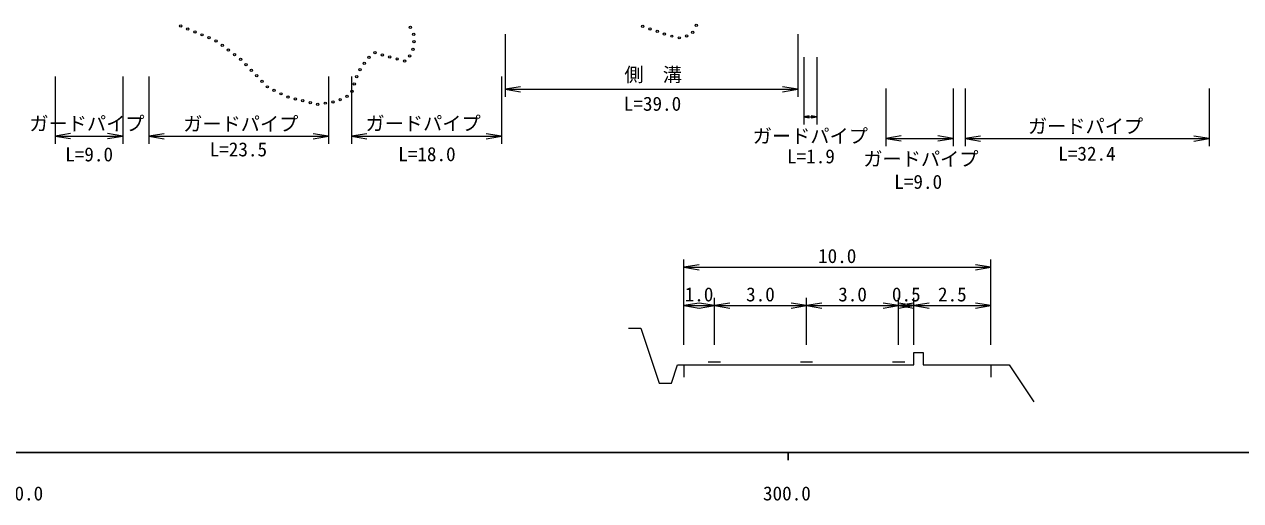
# Model space of a CAD drawing. Units: millimetres at full size, sheet at 1:1000, with parts at other scales. Extents: x 40000 to 680000, y 20000 to 380000.
# Drawn here: x 268504 to 426958, y 198715 to 260764 of the extents above; entities that cross this region are included whole.
import ezdxf
from ezdxf.enums import TextEntityAlignment as Align

# ---------------------------------------------------------------- set-up
doc = ezdxf.new("R2010")
doc.units = ezdxf.units.MM
doc.header["$LTSCALE"] = 1000
for name, color, linetype, lineweight in [('M-STR-HTXT', 7, 'Continuous', 13), ('M-TTL-BAND', 7, 'Continuous', 25), ('M-WORK', 1, 'Continuous', 13)]:
    doc.layers.add(name, color=color, linetype=linetype, lineweight=lineweight)
doc.styles.add('ＭＳ ゴシック', font='')
doc.styles.get('ＭＳ ゴシック').set_extended_font_data('MS Gothic')

# ---------------------------------------------------------------- blocks, each defined once
blk = doc.blocks.new('open_arrow')
at = {"color": 0, "linetype": 'Continuous', "lineweight": -2}
blk.add_lwpolyline([(7.5, 1.25), (0, 0), (7.5, -1.25)], dxfattribs=at)

msp = doc.modelspace()

# ---------------------------------------------------------------- linework, layer by layer
at = {"layer": 'M-STR-HTXT'}
for p, q in [((331145, 259478), (331145, 251308)), ((369264, 259478), (369264, 251308)), ((370030, 256497), (370030, 247711)), ((371723, 256497), (371723, 247711)), ((272526, 253981), (272526, 245211)), ((281354, 253981), (281354, 245211)), ((284735, 253981), (284735, 245181)), ((308134, 253981), (308134, 245181)), ((311115, 253981), (311115, 245177)), ((330661, 253981), (330661, 245177)), ((331145, 252308), (369264, 252308)), ((380721, 252397), (380721, 244900)), ((389519, 252397), (389519, 244900)), ((391083, 252397), (391083, 244872)), ((422859, 252397), (422859, 244872)), ((370030, 248711), (371723, 248711)), ((272526, 246211), (281354, 246211)), ((284735, 246181), (308134, 246181)), ((311115, 246177), (330661, 246177)), ((380721, 245900), (389519, 245900)), ((391083, 245872), (422859, 245872)), ((354397, 218999), (354397, 230121)), ((394397, 218999), (394397, 230121)), ((354397, 229121), (394397, 229121)), ((358397, 218999), (358397, 225121)), ((370397, 218999), (370397, 225121)), ((382397, 218999), (382397, 225121)), ((384392, 218999), (384392, 225121)), ((354397, 224121), (358397, 224121)), ((358397, 224121), (370397, 224121)), ((370397, 224121), (382397, 224121)), ((382397, 224121), (384392, 224121)), ((384392, 224121), (394397, 224121))]:
    msp.add_line(p, q, dxfattribs=at)
at = {"layer": 'M-TTL-BAND'}
for p, q in [((40000, 205000), (579000, 205000)), ((368000, 205000), (368000, 204000))]:
    msp.add_line(p, q, dxfattribs=at)
at = {"layer": 'M-WORK'}
for p, q in [((354397, 216403), (354397, 214803)), ((357600, 216800), (359200, 216800)), ((369600, 216800), (371200, 216800)), ((381600, 216800), (383200, 216800)), ((394397, 216403), (394397, 214803))]:
    msp.add_line(p, q, dxfattribs=at)
for points in [[(347197, 221203), (348797, 221203), (351197, 214003), (352797, 214003), (353597, 216403), (354397, 216403)], [(354397, 216403), (358397, 216403), (370397, 216403), (382397, 216403), (384397, 216403), (384392, 217999), (385597, 218003), (385597, 216403), (394397, 216403), (396797, 216403), (399997, 211603)]]:
    msp.add_lwpolyline(points, dxfattribs=at)
for centre in [(288888, 260563), (289799, 260152), (290725, 259774), (318796, 260377), (349070, 260512), (350010, 260173), (350951, 259834), (355578, 259723), (356031, 260614), (291650, 259396), (292576, 259018), (293485, 258610), (319229, 259476), (319261, 258510), (351892, 259495), (352853, 259220), (353817, 259005), (354785, 259255), (294285, 258010), (295085, 257410), (295885, 256810), (314184, 257057), (315146, 256784), (318702, 256655), (319130, 257519), (296685, 256210), (297393, 255506), (312789, 255678), (313386, 256469), (316108, 256511), (317073, 256248), (318038, 255986), (298086, 254785), (298779, 254064), (311814, 253946), (312243, 254840), (299472, 253343), (300166, 252623), (301039, 252149), (311171, 252052), (311492, 252999), (301937, 251710), (302839, 251281), (303811, 251043), (304782, 250805), (305753, 250568), (306725, 250330), (307710, 250494), (308696, 250664), (309648, 250935), (310549, 251371)]:
    msp.add_circle(centre, 150, dxfattribs=at)

# ---------------------------------------------------------------- block references
at = {"layer": 'M-STR-HTXT'}
for p, xscale, yscale in [((331145, 252308), 267, 267), ((370030, 248711), 93.3, 93.3), ((272526, 246211), 267, 267), ((284735, 246181), 267, 267), ((311115, 246177), 267, 267), ((380721, 245900), 267, 267), ((391083, 245872), 267, 267), ((354397, 229121), 267, 267), ((354397, 224121), 267, 267), ((358397, 224121), 267, 267), ((370397, 224121), 267, 267), ((382397, 224121), 267, 267), ((384392, 224121), 267, 267)]:
    msp.add_blockref('open_arrow', p, dxfattribs=dict(at, xscale=xscale, yscale=yscale))
at = {"layer": 'M-STR-HTXT', "rotation": 180}
for p, xscale, yscale in [((369264, 252308), 267, 267), ((371723, 248711), 93.3, 93.3), ((281354, 246211), 267, 267), ((308134, 246181), 267, 267), ((330661, 246177), 267, 267), ((389519, 245900), 267, 267), ((422859, 245872), 267, 267), ((394397, 229121), 267, 267), ((358397, 224121), 267, 267), ((370397, 224121), 267, 267), ((382397, 224121), 267, 267), ((384392, 224121), 267, 267), ((394397, 224121), 267, 267)]:
    msp.add_blockref('open_arrow', p, dxfattribs=dict(at, xscale=xscale, yscale=yscale))

# ---------------------------------------------------------------- texts
at = {"layer": 'M-STR-HTXT', "style": 'ＭＳ ゴシック'}
for s, p in [('側\u3000溝', (350420, 254213)), ('ガードパイプ', (276659, 247836)), ('ガードパイプ', (296696, 247796)), ('ガードパイプ', (320451, 247854)), ('ガードパイプ', (370896, 246216)), ('ガードパイプ', (406748, 247487)), ('ガードパイプ', (385302, 243229))]:
    msp.add_text(s, height=1833, dxfattribs=at).set_placement(p, align=Align.MIDDLE_CENTER)
for s, p in [('L=39.0', (350337, 248954)), ('L=9.0', (276943, 242360)), ('L=23.5', (296385, 243013)), ('L=18.0', (320948, 242388)), ('L=1.9', (370979, 242102)), ('L=32.4', (406934, 242455)), ('L=9.0', (384949, 238784)), ('10.0', (374397, 229121)), ('1.0', (356397, 224121)), ('3.0', (364397, 224121)), ('3.0', (376397, 224121)), ('0.5', (383394, 224121)), ('2.5', (389394, 224121))]:
    msp.add_text(s, height=1833, dxfattribs=at).set_placement(p, align=Align.BOTTOM_CENTER)
at = {"layer": 'M-TTL-BAND', "style": 'ＭＳ ゴシック'}
for s, p in [('200.0', (267844, 198195)), ('300.0', (367844, 198195))]:
    msp.add_text(s, height=1833, dxfattribs=at).set_placement(p, align=Align.BOTTOM_CENTER)

doc.saveas('drawing.dxf')
